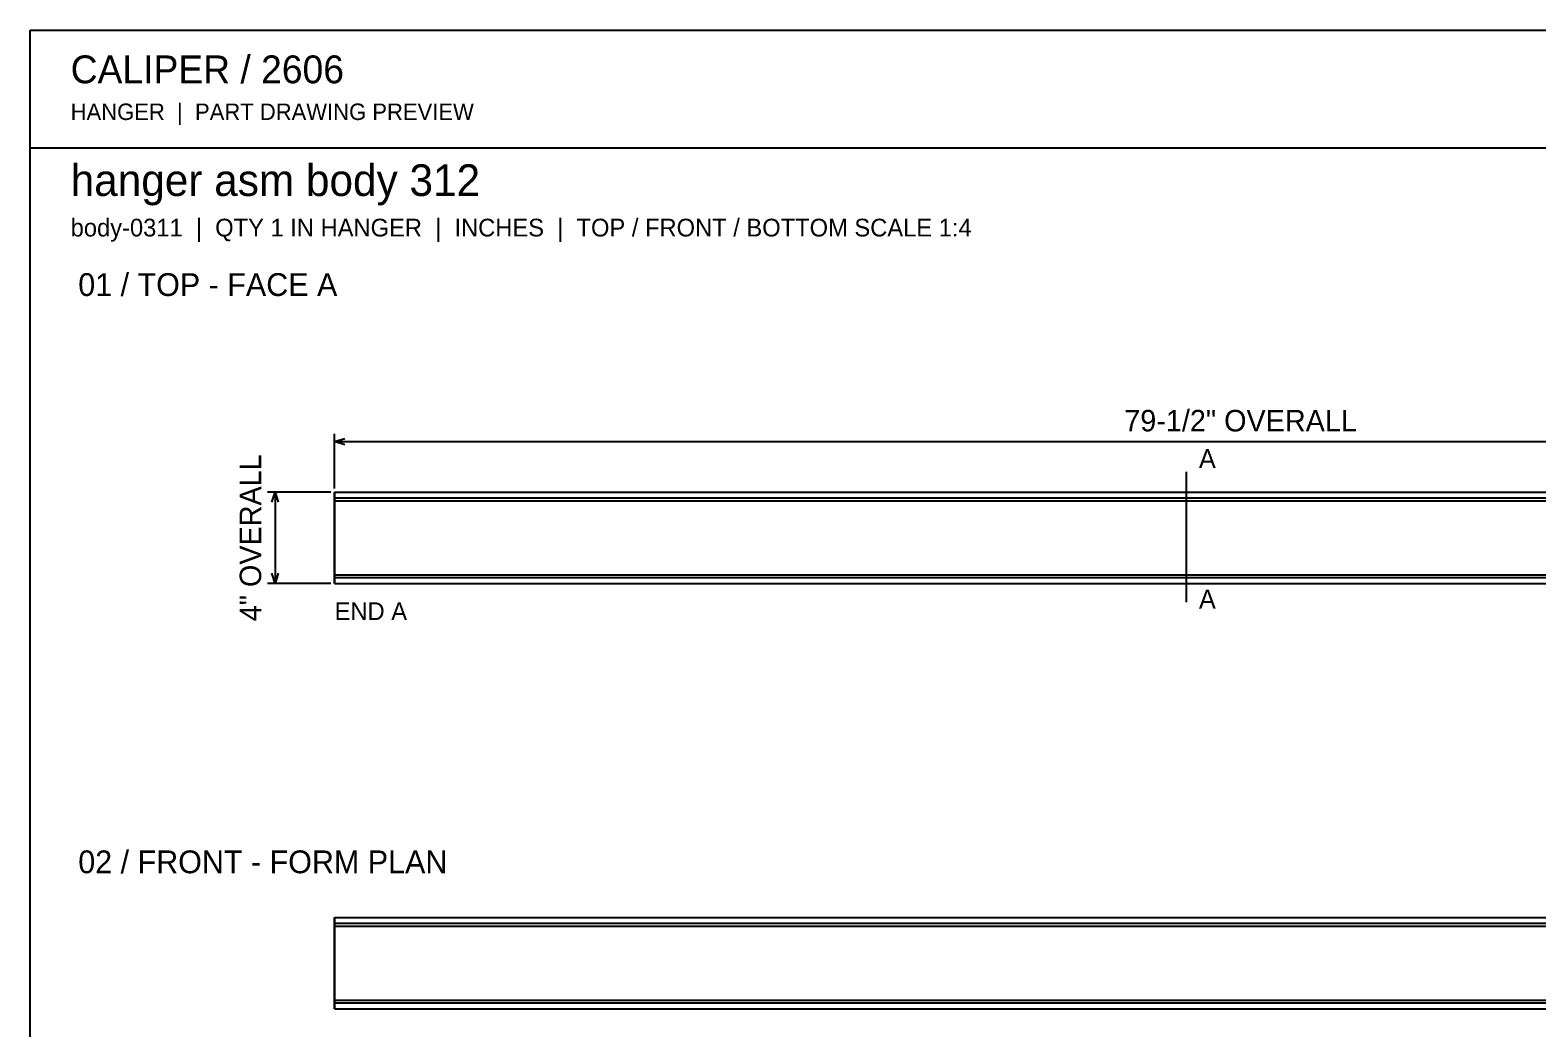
# Model space of a CAD drawing. Header units: inches. Extents: x 2 to 134, y 2 to 86.
# Drawn here: x 1.9 to 68, y 42.3 to 86.1 of the extents above; entities that cross this region are included whole.
import ezdxf
from ezdxf.enums import TextEntityAlignment as Align

# ---------------------------------------------------------------- set-up
doc = ezdxf.new("R2010")
doc.units = ezdxf.units.IN
doc.header["$MEASUREMENT"] = 0

msp = doc.modelspace()

# ---------------------------------------------------------------- linework, layer by layer
at = {"layer": 'ANNOTATION'}
for p, q in [((15.249, 66), (15.249, 68.389)), ((15.249, 68.056), (15.694, 68.194)), ((15.249, 68.056), (94.751, 68.056)), ((15.694, 67.917), (15.249, 68.056)), ((52.615, 66.722), (52.615, 61)), ((15.083, 65.833), (12.305, 65.833)), ((12.499, 65.389), (12.638, 65.833)), ((12.638, 65.833), (12.638, 61.833)), ((12.638, 65.833), (12.777, 65.389)), ((12.638, 61.833), (12.499, 62.278)), ((12.777, 62.278), (12.638, 61.833)), ((15.083, 61.833), (12.305, 61.833))]:
    msp.add_line(p, q, dxfattribs=at)
at = {"layer": 'OUTLINE'}
for p, q in [((1.889, 86.111), (134.111, 86.111)), ((1.889, 1.889), (1.889, 86.111)), ((1.889, 80.944), (134.111, 80.944)), ((15.249, 65.833), (94.751, 65.833)), ((15.249, 65.832), (15.249, 65.833)), ((15.249, 65.833), (15.249, 65.833)), ((15.249, 65.833), (15.249, 65.833)), ((15.249, 65.833), (94.751, 65.833)), ((15.249, 65.833), (15.249, 65.833)), ((15.249, 65.833), (15.249, 65.833)), ((15.249, 65.833), (15.249, 65.832)), ((15.249, 65.831), (15.249, 65.832)), ((15.249, 65.832), (15.249, 65.832)), ((15.249, 65.832), (15.249, 65.832)), ((15.249, 65.832), (15.249, 65.831)), ((15.249, 65.829), (15.249, 65.831)), ((15.249, 65.831), (15.249, 65.829)), ((15.249, 65.828), (15.249, 65.829)), ((15.249, 65.829), (15.249, 65.828)), ((15.249, 65.826), (15.249, 65.828)), ((15.249, 65.828), (15.249, 65.826)), ((15.249, 65.824), (15.249, 65.826)), ((15.249, 65.826), (15.249, 65.824)), ((15.249, 65.822), (15.249, 65.824)), ((15.249, 65.824), (15.249, 65.822)), ((15.249, 65.82), (15.249, 65.822)), ((15.249, 65.822), (15.249, 65.82)), ((15.249, 65.817), (15.249, 65.82)), ((15.249, 65.82), (15.249, 65.817)), ((15.249, 65.814), (15.249, 65.817)), ((15.249, 65.817), (15.249, 65.814)), ((15.249, 65.811), (15.249, 65.814)), ((15.249, 65.814), (15.249, 65.811)), ((15.249, 65.808), (15.249, 65.811)), ((15.249, 65.811), (15.249, 65.808)), ((15.249, 65.805), (15.249, 65.808)), ((15.249, 65.808), (15.249, 65.805)), ((15.249, 65.801), (15.249, 65.805)), ((15.249, 65.805), (15.249, 65.801)), ((15.249, 65.797), (15.249, 65.801)), ((15.249, 65.801), (15.249, 65.797)), ((15.249, 65.793), (15.249, 65.797)), ((15.249, 65.797), (15.249, 65.793)), ((15.249, 65.789), (15.249, 65.793)), ((15.249, 65.793), (15.249, 65.789)), ((15.249, 65.785), (15.249, 65.789)), ((15.249, 65.789), (15.249, 65.785)), ((15.249, 65.78), (15.249, 65.785)), ((15.249, 65.785), (15.249, 65.78)), ((15.249, 65.775), (15.249, 65.78)), ((15.249, 65.78), (15.249, 65.775)), ((15.249, 65.77), (15.249, 65.775)), ((15.249, 65.775), (15.249, 65.77)), ((15.249, 65.765), (15.249, 65.77)), ((15.249, 65.77), (15.249, 65.765)), ((15.249, 65.76), (15.249, 65.765)), ((15.249, 65.765), (15.249, 65.76)), ((15.249, 65.754), (15.249, 65.76)), ((15.249, 65.76), (15.249, 65.754)), ((15.249, 65.748), (15.249, 65.754)), ((15.249, 65.754), (15.249, 65.748)), ((15.249, 65.742), (15.249, 65.748)), ((15.249, 65.748), (15.249, 65.742)), ((15.249, 65.736), (15.249, 65.742)), ((15.249, 65.742), (15.249, 65.736)), ((15.249, 65.73), (15.249, 65.736)), ((15.249, 65.736), (15.249, 65.73)), ((15.249, 65.723), (15.249, 65.73)), ((15.249, 65.73), (15.249, 65.723)), ((15.249, 65.717), (15.249, 65.723)), ((15.249, 65.723), (15.249, 65.717)), ((15.249, 65.71), (15.249, 65.717)), ((15.249, 65.717), (15.249, 65.71)), ((15.249, 65.703), (15.249, 65.71)), ((15.249, 65.71), (15.249, 65.703)), ((15.249, 65.696), (15.249, 65.703)), ((15.249, 65.703), (15.249, 65.696)), ((15.249, 65.689), (15.249, 65.696)), ((15.249, 65.696), (15.249, 65.689)), ((15.249, 65.682), (15.249, 65.689)), ((15.249, 65.689), (15.249, 65.682)), ((15.249, 65.674), (15.249, 65.682)), ((15.249, 65.682), (15.249, 65.674)), ((15.249, 65.667), (15.249, 65.674)), ((15.249, 65.674), (15.249, 65.667)), ((15.249, 65.659), (15.249, 65.667)), ((15.249, 65.667), (15.249, 65.659)), ((15.249, 65.651), (15.249, 65.659)), ((15.249, 65.659), (15.249, 65.651)), ((15.249, 65.643), (15.249, 65.651)), ((15.249, 65.651), (15.249, 65.643)), ((15.249, 65.635), (15.249, 65.643)), ((15.249, 65.643), (15.249, 65.635)), ((15.249, 65.627), (15.249, 65.635)), ((15.249, 65.635), (15.249, 65.627)), ((15.249, 65.619), (15.249, 65.627)), ((15.249, 65.627), (15.249, 65.619)), ((15.249, 65.61), (15.249, 65.619)), ((15.249, 65.619), (15.249, 65.61)), ((15.249, 65.602), (15.249, 65.61)), ((15.249, 65.61), (15.249, 65.602)), ((15.249, 65.593), (15.249, 65.602)), ((15.249, 65.602), (15.249, 65.593)), ((15.249, 65.585), (15.249, 65.593)), ((15.249, 65.593), (15.249, 65.585)), ((15.249, 65.576), (15.249, 65.585)), ((15.249, 65.585), (15.249, 65.576)), ((15.249, 65.583), (94.751, 65.583)), ((15.249, 65.583), (15.249, 65.583)), ((15.249, 65.583), (15.249, 65.583)), ((15.249, 65.583), (15.249, 65.583)), ((15.249, 65.583), (15.249, 65.583)), ((15.249, 65.583), (15.249, 65.582)), ((15.249, 65.582), (15.249, 65.583)), ((15.249, 65.583), (15.249, 65.583)), ((15.249, 65.583), (15.249, 65.583)), ((15.249, 65.583), (15.249, 65.583)), ((15.249, 65.583), (15.249, 65.583)), ((15.249, 65.583), (94.751, 65.583)), ((15.249, 65.582), (15.249, 65.582)), ((15.249, 65.582), (15.249, 65.581)), ((15.249, 65.581), (15.249, 65.582)), ((15.249, 65.582), (15.249, 65.582)), ((15.249, 65.581), (15.249, 65.581)), ((15.249, 65.581), (15.249, 65.58)), ((15.249, 65.58), (15.249, 65.581)), ((15.249, 65.581), (15.249, 65.581)), ((15.249, 65.58), (15.249, 65.58)), ((15.249, 65.58), (15.249, 65.579)), ((15.249, 65.579), (15.249, 65.58)), ((15.249, 65.58), (15.249, 65.58)), ((15.249, 65.579), (15.249, 65.578)), ((15.249, 65.578), (15.249, 65.579)), ((15.249, 65.578), (15.249, 65.577)), ((15.249, 65.577), (15.249, 65.578)), ((15.249, 65.577), (15.249, 65.576)), ((15.249, 65.576), (15.249, 65.577)), ((15.249, 65.576), (15.249, 65.575)), ((15.249, 65.575), (15.249, 65.576)), ((15.249, 65.567), (15.249, 65.576)), ((15.249, 65.576), (15.249, 65.567)), ((15.249, 65.575), (15.249, 65.574)), ((15.249, 65.574), (15.249, 65.575)), ((15.249, 65.574), (15.249, 65.573)), ((15.249, 65.573), (15.249, 65.574)), ((15.249, 65.573), (15.249, 65.571)), ((15.249, 65.571), (15.249, 65.573)), ((15.249, 65.571), (15.249, 65.57)), ((15.249, 65.57), (15.249, 65.571)), ((15.249, 65.57), (15.249, 65.569)), ((15.249, 65.569), (15.249, 65.57)), ((15.249, 65.569), (15.249, 65.567)), ((15.249, 65.567), (15.249, 65.569)), ((15.249, 65.567), (15.249, 65.566)), ((15.249, 65.566), (15.249, 65.567)), ((15.249, 65.558), (15.249, 65.567)), ((15.249, 65.567), (15.249, 65.558)), ((15.249, 65.566), (15.249, 65.564)), ((15.249, 65.564), (15.249, 65.566)), ((15.249, 65.564), (15.249, 65.562)), ((15.249, 65.562), (15.249, 65.564)), ((15.249, 65.562), (15.249, 65.561)), ((15.249, 65.561), (15.249, 65.562)), ((15.249, 65.561), (15.249, 65.559)), ((15.249, 65.559), (15.249, 65.561)), ((15.249, 65.559), (15.249, 65.557)), ((15.249, 65.557), (15.249, 65.559)), ((15.249, 65.549), (15.249, 65.558)), ((15.249, 65.558), (15.249, 65.549)), ((15.249, 65.557), (15.249, 65.555)), ((15.249, 65.555), (15.249, 65.557)), ((15.249, 65.555), (15.249, 65.553)), ((15.249, 65.553), (15.249, 65.555)), ((15.249, 65.553), (15.249, 65.551)), ((15.249, 65.551), (15.249, 65.553)), ((15.249, 65.551), (15.249, 65.549)), ((15.249, 65.549), (15.249, 65.551)), ((15.249, 65.549), (15.249, 65.547)), ((15.249, 65.547), (15.249, 65.549)), ((15.249, 65.54), (15.249, 65.549)), ((15.249, 65.549), (15.249, 65.54)), ((15.249, 65.547), (15.249, 65.545)), ((15.249, 65.545), (15.249, 65.547)), ((15.249, 65.545), (15.249, 65.542)), ((15.249, 65.542), (15.249, 65.545)), ((15.249, 65.542), (15.249, 65.54)), ((15.249, 65.54), (15.249, 65.542)), ((15.249, 65.54), (15.249, 65.538)), ((15.249, 65.538), (15.249, 65.54)), ((15.249, 65.531), (15.249, 65.54)), ((15.249, 65.54), (15.249, 65.531)), ((15.249, 65.538), (15.249, 65.535)), ((15.249, 65.535), (15.249, 65.538)), ((15.249, 65.535), (15.249, 65.533)), ((15.249, 65.533), (15.249, 65.535)), ((15.249, 65.533), (15.249, 65.53)), ((15.249, 65.53), (15.249, 65.533)), ((15.249, 65.522), (15.249, 65.531)), ((15.249, 65.531), (15.249, 65.522)), ((15.249, 65.53), (15.249, 65.528)), ((15.249, 65.528), (15.249, 65.53)), ((15.249, 65.528), (15.249, 65.525)), ((15.249, 65.525), (15.249, 65.528)), ((15.249, 65.525), (15.249, 65.523)), ((15.249, 65.523), (15.249, 65.525)), ((15.249, 65.523), (15.249, 65.52)), ((15.249, 65.52), (15.249, 65.523)), ((15.249, 65.513), (15.249, 65.522)), ((15.249, 65.522), (15.249, 65.513)), ((15.249, 65.52), (15.249, 65.517)), ((15.249, 65.517), (15.249, 65.52)), ((15.249, 65.517), (15.249, 65.515)), ((15.249, 65.515), (15.249, 65.517)), ((15.249, 65.515), (15.249, 65.512)), ((15.249, 65.512), (15.249, 65.515)), ((15.249, 65.504), (15.249, 65.513)), ((15.249, 65.513), (15.249, 65.504)), ((15.249, 65.512), (15.249, 65.509)), ((15.249, 65.509), (15.249, 65.512)), ((15.249, 65.509), (15.249, 65.506)), ((15.249, 65.506), (15.249, 65.509)), ((15.249, 65.506), (15.249, 65.503)), ((15.249, 65.503), (15.249, 65.506)), ((15.249, 65.495), (15.249, 65.504)), ((15.249, 65.504), (15.249, 65.495)), ((15.249, 65.503), (15.249, 65.5)), ((15.249, 65.5), (15.249, 65.503)), ((15.249, 65.5), (15.249, 65.498)), ((15.249, 65.498), (15.249, 65.5)), ((15.249, 65.498), (15.249, 65.495)), ((15.249, 65.495), (15.249, 65.498)), ((15.249, 65.495), (15.249, 65.492)), ((15.249, 65.492), (15.249, 65.495)), ((15.249, 65.486), (15.249, 65.495)), ((15.249, 65.495), (15.249, 65.486)), ((15.249, 65.492), (15.249, 65.489)), ((15.249, 65.489), (15.249, 65.492)), ((15.249, 65.489), (15.249, 65.486)), ((15.249, 65.486), (15.249, 65.489)), ((15.249, 65.486), (15.249, 65.483)), ((15.249, 65.483), (15.249, 65.486)), ((15.249, 65.477), (15.249, 65.486)), ((15.249, 65.486), (15.249, 65.477)), ((15.249, 65.483), (15.249, 65.48)), ((15.249, 65.48), (15.249, 65.483)), ((15.249, 65.48), (15.249, 65.477)), ((15.249, 65.477), (15.249, 65.48)), ((15.249, 65.477), (15.249, 65.474)), ((15.249, 65.474), (15.249, 65.477)), ((15.249, 65.468), (15.249, 65.477)), ((15.249, 65.477), (15.249, 65.468)), ((15.249, 65.474), (15.249, 65.471)), ((15.249, 65.471), (15.249, 65.474)), ((15.249, 65.471), (15.249, 65.468)), ((15.249, 65.468), (15.249, 65.471)), ((15.249, 65.468), (15.249, 65.464)), ((15.249, 65.464), (15.249, 65.468)), ((15.249, 65.458), (15.249, 65.468)), ((15.249, 65.468), (15.249, 65.458)), ((15.249, 65.464), (15.249, 65.461)), ((15.249, 65.461), (15.249, 65.464)), ((15.249, 65.461), (15.249, 65.458)), ((15.249, 65.458), (15.249, 65.461)), ((15.249, 62.208), (15.249, 65.458)), ((15.249, 62.208), (15.249, 65.458)), ((15.249, 65.458), (15.249, 62.208)), ((15.249, 65.458), (15.249, 62.208)), ((15.249, 65.458), (94.751, 65.458)), ((15.249, 65.458), (94.751, 65.458)), ((15.249, 65.458), (94.751, 65.458)), ((15.249, 65.458), (94.751, 65.458)), ((15.249, 62.208), (94.751, 62.208)), ((15.249, 62.199), (15.249, 62.208)), ((15.249, 62.208), (15.249, 62.199)), ((15.249, 62.208), (94.751, 62.208)), ((15.249, 62.208), (94.751, 62.208)), ((15.249, 62.208), (15.249, 62.205)), ((15.249, 62.208), (94.751, 62.208)), ((15.249, 62.205), (15.249, 62.208)), ((15.249, 62.205), (15.249, 62.202)), ((15.249, 62.202), (15.249, 62.205)), ((15.249, 62.202), (15.249, 62.199)), ((15.249, 62.199), (15.249, 62.202)), ((15.249, 62.19), (15.249, 62.199)), ((15.249, 62.199), (15.249, 62.19)), ((15.249, 62.199), (15.249, 62.196)), ((15.249, 62.196), (15.249, 62.199)), ((15.249, 62.196), (15.249, 62.193)), ((15.249, 62.193), (15.249, 62.196)), ((15.249, 62.193), (15.249, 62.19)), ((15.249, 62.19), (15.249, 62.193)), ((15.249, 62.181), (15.249, 62.19)), ((15.249, 62.19), (15.249, 62.181)), ((15.249, 62.19), (15.249, 62.187)), ((15.249, 62.187), (15.249, 62.19)), ((15.249, 62.187), (15.249, 62.184)), ((15.249, 62.184), (15.249, 62.187)), ((15.249, 62.184), (15.249, 62.181)), ((15.249, 62.181), (15.249, 62.184)), ((15.249, 62.172), (15.249, 62.181)), ((15.249, 62.181), (15.249, 62.172)), ((15.249, 62.181), (15.249, 62.178)), ((15.249, 62.178), (15.249, 62.181)), ((15.249, 62.178), (15.249, 62.175)), ((15.249, 62.175), (15.249, 62.178)), ((15.249, 62.175), (15.249, 62.172)), ((15.249, 62.172), (15.249, 62.175)), ((15.249, 62.162), (15.249, 62.172)), ((15.249, 62.172), (15.249, 62.162)), ((15.249, 62.172), (15.249, 62.169)), ((15.249, 62.169), (15.249, 62.172)), ((15.249, 62.169), (15.249, 62.166)), ((15.249, 62.166), (15.249, 62.169)), ((15.249, 62.166), (15.249, 62.163)), ((15.249, 62.163), (15.249, 62.166)), ((15.249, 62.163), (15.249, 62.16)), ((15.249, 62.16), (15.249, 62.163)), ((15.249, 62.153), (15.249, 62.162)), ((15.249, 62.162), (15.249, 62.153)), ((15.249, 62.16), (15.249, 62.158)), ((15.249, 62.158), (15.249, 62.16)), ((15.249, 62.158), (15.249, 62.155)), ((15.249, 62.155), (15.249, 62.158)), ((15.249, 62.155), (15.249, 62.152)), ((15.249, 62.152), (15.249, 62.155)), ((15.249, 62.144), (15.249, 62.153)), ((15.249, 62.153), (15.249, 62.144)), ((15.249, 62.152), (15.249, 62.149)), ((15.249, 62.149), (15.249, 62.152)), ((15.249, 62.149), (15.249, 62.147)), ((15.249, 62.147), (15.249, 62.149)), ((15.249, 62.147), (15.249, 62.144)), ((15.249, 62.144), (15.249, 62.147)), ((15.249, 62.135), (15.249, 62.144)), ((15.249, 62.144), (15.249, 62.135)), ((15.249, 62.144), (15.249, 62.141)), ((15.249, 62.141), (15.249, 62.144)), ((15.249, 62.141), (15.249, 62.139)), ((15.249, 62.139), (15.249, 62.141)), ((15.249, 62.139), (15.249, 62.136)), ((15.249, 62.136), (15.249, 62.139)), ((15.249, 62.136), (15.249, 62.134)), ((15.249, 62.134), (15.249, 62.136)), ((15.249, 62.126), (15.249, 62.135)), ((15.249, 62.135), (15.249, 62.126)), ((15.249, 62.134), (15.249, 62.131)), ((15.249, 62.131), (15.249, 62.134)), ((15.249, 62.131), (15.249, 62.129)), ((15.249, 62.129), (15.249, 62.131)), ((15.249, 62.129), (15.249, 62.127)), ((15.249, 62.127), (15.249, 62.129)), ((15.249, 62.127), (15.249, 62.124)), ((15.249, 62.124), (15.249, 62.127)), ((15.249, 62.117), (15.249, 62.126)), ((15.249, 62.126), (15.249, 62.117)), ((15.249, 62.124), (15.249, 62.122)), ((15.249, 62.122), (15.249, 62.124)), ((15.249, 62.122), (15.249, 62.12)), ((15.249, 62.12), (15.249, 62.122)), ((15.249, 62.12), (15.249, 62.118)), ((15.249, 62.118), (15.249, 62.12)), ((15.249, 62.118), (15.249, 62.116)), ((15.249, 62.116), (15.249, 62.118)), ((15.249, 62.108), (15.249, 62.117)), ((15.249, 62.117), (15.249, 62.108)), ((15.249, 62.116), (15.249, 62.114)), ((15.249, 62.114), (15.249, 62.116)), ((15.249, 62.114), (15.249, 62.112)), ((15.249, 62.112), (15.249, 62.114)), ((15.249, 62.112), (15.249, 62.11)), ((15.249, 62.11), (15.249, 62.112)), ((15.249, 62.11), (15.249, 62.108)), ((15.249, 62.108), (15.249, 62.11)), ((15.249, 62.099), (15.249, 62.108)), ((15.249, 62.108), (15.249, 62.099)), ((15.249, 62.108), (15.249, 62.106)), ((15.249, 62.106), (15.249, 62.108)), ((15.249, 62.106), (15.249, 62.104)), ((15.249, 62.104), (15.249, 62.106)), ((15.249, 62.104), (15.249, 62.103)), ((15.249, 62.103), (15.249, 62.104)), ((15.249, 62.103), (15.249, 62.101)), ((15.249, 62.101), (15.249, 62.103)), ((15.249, 62.101), (15.249, 62.1)), ((15.249, 62.1), (15.249, 62.101)), ((15.249, 62.1), (15.249, 62.098)), ((15.249, 62.098), (15.249, 62.1)), ((15.249, 62.091), (15.249, 62.099)), ((15.249, 62.099), (15.249, 62.091)), ((15.249, 62.098), (15.249, 62.097)), ((15.249, 62.097), (15.249, 62.098)), ((15.249, 62.097), (15.249, 62.095)), ((15.249, 62.095), (15.249, 62.097)), ((15.249, 62.095), (15.249, 62.094)), ((15.249, 62.094), (15.249, 62.095)), ((15.249, 62.094), (15.249, 62.093)), ((15.249, 62.093), (15.249, 62.094)), ((15.249, 62.093), (15.249, 62.092)), ((15.249, 62.092), (15.249, 62.093)), ((15.249, 62.092), (15.249, 62.091)), ((15.249, 62.091), (15.249, 62.092)), ((15.249, 62.082), (15.249, 62.091)), ((15.249, 62.091), (15.249, 62.082)), ((15.249, 62.091), (15.249, 62.09)), ((15.249, 62.09), (15.249, 62.091)), ((15.249, 62.09), (15.249, 62.089)), ((15.249, 62.089), (15.249, 62.09)), ((15.249, 62.089), (15.249, 62.088)), ((15.249, 62.088), (15.249, 62.089)), ((15.249, 62.088), (15.249, 62.087)), ((15.249, 62.087), (15.249, 62.088)), ((15.249, 62.087), (15.249, 62.086)), ((15.249, 62.086), (15.249, 62.087)), ((15.249, 62.086), (15.249, 62.086)), ((15.249, 62.086), (15.249, 62.085)), ((15.249, 62.085), (15.249, 62.086)), ((15.249, 62.086), (15.249, 62.086)), ((15.249, 62.085), (15.249, 62.085)), ((15.249, 62.085), (15.249, 62.084)), ((15.249, 62.084), (15.249, 62.085)), ((15.249, 62.085), (15.249, 62.085)), ((15.249, 62.084), (15.249, 62.084)), ((15.249, 62.084), (15.249, 62.084)), ((15.249, 62.084), (15.249, 62.083)), ((15.249, 62.083), (15.249, 62.084)), ((15.249, 62.084), (15.249, 62.084)), ((15.249, 62.084), (15.249, 62.084)), ((15.249, 62.083), (94.751, 62.083)), ((15.249, 62.083), (15.249, 62.083)), ((15.249, 62.083), (15.249, 62.083)), ((15.249, 62.083), (94.751, 62.083)), ((15.249, 62.083), (15.249, 62.083)), ((15.249, 62.083), (15.249, 62.083)), ((15.249, 62.073), (15.249, 62.082)), ((15.249, 62.082), (15.249, 62.073)), ((15.249, 62.065), (15.249, 62.073)), ((15.249, 62.073), (15.249, 62.065)), ((15.249, 62.056), (15.249, 62.065)), ((15.249, 62.065), (15.249, 62.056)), ((15.249, 62.048), (15.249, 62.056)), ((15.249, 62.056), (15.249, 62.048)), ((15.249, 62.04), (15.249, 62.048)), ((15.249, 62.048), (15.249, 62.04)), ((15.249, 62.032), (15.249, 62.04)), ((15.249, 62.04), (15.249, 62.032)), ((15.249, 62.023), (15.249, 62.032)), ((15.249, 62.032), (15.249, 62.023)), ((15.249, 62.016), (15.249, 62.023)), ((15.249, 62.023), (15.249, 62.016)), ((15.249, 62.008), (15.249, 62.016)), ((15.249, 62.016), (15.249, 62.008)), ((15.249, 62), (15.249, 62.008)), ((15.249, 62.008), (15.249, 62)), ((15.249, 61.992), (15.249, 62)), ((15.249, 62), (15.249, 61.992)), ((15.249, 61.985), (15.249, 61.992)), ((15.249, 61.992), (15.249, 61.985)), ((15.249, 61.978), (15.249, 61.985)), ((15.249, 61.985), (15.249, 61.978)), ((15.249, 61.97), (15.249, 61.978)), ((15.249, 61.978), (15.249, 61.97)), ((15.249, 61.963), (15.249, 61.97)), ((15.249, 61.97), (15.249, 61.963)), ((15.249, 61.956), (15.249, 61.963)), ((15.249, 61.963), (15.249, 61.956)), ((15.249, 61.95), (15.249, 61.956)), ((15.249, 61.956), (15.249, 61.95)), ((15.249, 61.943), (15.249, 61.95)), ((15.249, 61.95), (15.249, 61.943)), ((15.249, 61.937), (15.249, 61.943)), ((15.249, 61.943), (15.249, 61.937)), ((15.249, 61.93), (15.249, 61.937)), ((15.249, 61.937), (15.249, 61.93)), ((15.249, 61.924), (15.249, 61.93)), ((15.249, 61.93), (15.249, 61.924)), ((15.249, 61.918), (15.249, 61.924)), ((15.249, 61.924), (15.249, 61.918)), ((15.249, 61.913), (15.249, 61.918)), ((15.249, 61.918), (15.249, 61.913)), ((15.249, 61.907), (15.249, 61.913)), ((15.249, 61.913), (15.249, 61.907)), ((15.249, 61.902), (15.249, 61.907)), ((15.249, 61.907), (15.249, 61.902)), ((15.249, 61.897), (15.249, 61.902)), ((15.249, 61.902), (15.249, 61.897)), ((15.249, 61.892), (15.249, 61.897)), ((15.249, 61.897), (15.249, 61.892)), ((15.249, 61.887), (15.249, 61.892)), ((15.249, 61.892), (15.249, 61.887)), ((15.249, 61.882), (15.249, 61.887)), ((15.249, 61.887), (15.249, 61.882)), ((15.249, 61.878), (15.249, 61.882)), ((15.249, 61.882), (15.249, 61.878)), ((15.249, 61.873), (15.249, 61.878)), ((15.249, 61.878), (15.249, 61.873)), ((15.249, 61.869), (15.249, 61.873)), ((15.249, 61.873), (15.249, 61.869)), ((15.249, 61.866), (15.249, 61.869)), ((15.249, 61.869), (15.249, 61.866)), ((15.249, 61.862), (15.249, 61.866)), ((15.249, 61.866), (15.249, 61.862)), ((15.249, 61.858), (15.249, 61.862)), ((15.249, 61.862), (15.249, 61.858)), ((15.249, 61.855), (15.249, 61.858)), ((15.249, 61.858), (15.249, 61.855)), ((15.249, 61.852), (15.249, 61.855)), ((15.249, 61.855), (15.249, 61.852)), ((15.249, 61.849), (15.249, 61.852)), ((15.249, 61.852), (15.249, 61.849)), ((15.249, 61.847), (15.249, 61.849)), ((15.249, 61.849), (15.249, 61.847)), ((15.249, 61.845), (15.249, 61.847)), ((15.249, 61.847), (15.249, 61.845)), ((15.249, 61.842), (15.249, 61.845)), ((15.249, 61.845), (15.249, 61.842)), ((15.249, 61.841), (15.249, 61.842)), ((15.249, 61.842), (15.249, 61.841)), ((15.249, 61.839), (15.249, 61.841)), ((15.249, 61.841), (15.249, 61.839)), ((15.249, 61.837), (15.249, 61.839)), ((15.249, 61.839), (15.249, 61.837)), ((15.249, 61.836), (15.249, 61.837)), ((15.249, 61.837), (15.249, 61.836)), ((15.249, 61.835), (15.249, 61.836)), ((15.249, 61.836), (15.249, 61.835)), ((15.249, 61.834), (15.249, 61.835)), ((15.249, 61.835), (15.249, 61.834)), ((15.249, 61.833), (15.249, 61.834)), ((15.249, 61.834), (15.249, 61.834)), ((15.249, 61.834), (15.249, 61.834)), ((15.249, 61.834), (15.249, 61.833)), ((15.249, 61.833), (94.751, 61.833)), ((15.249, 61.833), (15.249, 61.833)), ((15.249, 61.833), (15.249, 61.833)), ((15.249, 61.833), (94.751, 61.833)), ((15.249, 47.167), (15.249, 47.167)), ((15.249, 47.167), (15.249, 47.166)), ((15.249, 47.167), (94.751, 47.167)), ((15.249, 47.167), (94.751, 47.167)), ((15.249, 47.166), (15.249, 47.167)), ((15.249, 47.167), (15.249, 47.167)), ((15.249, 47.166), (15.249, 47.166)), ((15.249, 47.166), (15.249, 47.165)), ((15.249, 47.165), (15.249, 47.166)), ((15.249, 47.166), (15.249, 47.166)), ((15.249, 47.165), (15.249, 47.164)), ((15.249, 47.164), (15.249, 47.165)), ((15.249, 47.164), (15.249, 47.163)), ((15.249, 47.163), (15.249, 47.164)), ((15.249, 47.163), (15.249, 47.161)), ((15.249, 47.161), (15.249, 47.163)), ((15.249, 47.161), (15.249, 47.159)), ((15.249, 47.159), (15.249, 47.161)), ((15.249, 47.159), (15.249, 47.158)), ((15.249, 47.158), (15.249, 47.159)), ((15.249, 47.158), (15.249, 47.155)), ((15.249, 47.155), (15.249, 47.158)), ((15.249, 47.155), (15.249, 47.153)), ((15.249, 47.153), (15.249, 47.155)), ((15.249, 47.153), (15.249, 47.151)), ((15.249, 47.151), (15.249, 47.153)), ((15.249, 47.151), (15.249, 47.148)), ((15.249, 47.148), (15.249, 47.151)), ((15.249, 47.148), (15.249, 47.145)), ((15.249, 47.145), (15.249, 47.148)), ((15.249, 47.145), (15.249, 47.142)), ((15.249, 47.142), (15.249, 47.145)), ((15.249, 47.142), (15.249, 47.138)), ((15.249, 47.138), (15.249, 47.142)), ((15.249, 47.138), (15.249, 47.134)), ((15.249, 47.134), (15.249, 47.138)), ((15.249, 47.134), (15.249, 47.131)), ((15.249, 47.131), (15.249, 47.134)), ((15.249, 47.131), (15.249, 47.127)), ((15.249, 47.127), (15.249, 47.131)), ((15.249, 47.127), (15.249, 47.122)), ((15.249, 47.122), (15.249, 47.127)), ((15.249, 47.122), (15.249, 47.118)), ((15.249, 47.118), (15.249, 47.122)), ((15.249, 47.118), (15.249, 47.113)), ((15.249, 47.113), (15.249, 47.118)), ((15.249, 47.113), (15.249, 47.108)), ((15.249, 47.108), (15.249, 47.113)), ((15.249, 47.108), (15.249, 47.103)), ((15.249, 47.103), (15.249, 47.108)), ((15.249, 47.103), (15.249, 47.098)), ((15.249, 47.098), (15.249, 47.103)), ((15.249, 47.098), (15.249, 47.093)), ((15.249, 47.093), (15.249, 47.098)), ((15.249, 47.093), (15.249, 47.087)), ((15.249, 47.087), (15.249, 47.093)), ((15.249, 47.087), (15.249, 47.082)), ((15.249, 47.082), (15.249, 47.087)), ((15.249, 47.082), (15.249, 47.076)), ((15.249, 47.076), (15.249, 47.082)), ((15.249, 47.076), (15.249, 47.07)), ((15.249, 47.07), (15.249, 47.076)), ((15.249, 47.07), (15.249, 47.063)), ((15.249, 47.063), (15.249, 47.07)), ((15.249, 47.063), (15.249, 47.057)), ((15.249, 47.057), (15.249, 47.063)), ((15.249, 47.057), (15.249, 47.05)), ((15.249, 47.05), (15.249, 47.057)), ((15.249, 47.05), (15.249, 47.044)), ((15.249, 47.044), (15.249, 47.05)), ((15.249, 47.044), (15.249, 47.037)), ((15.249, 47.037), (15.249, 47.044)), ((15.249, 47.037), (15.249, 47.03)), ((15.249, 47.03), (15.249, 47.037)), ((15.249, 47.03), (15.249, 47.022)), ((15.249, 47.022), (15.249, 47.03)), ((15.249, 47.022), (15.249, 47.015)), ((15.249, 47.015), (15.249, 47.022)), ((15.249, 47.015), (15.249, 47.008)), ((15.249, 47.008), (15.249, 47.015)), ((15.249, 47.008), (15.249, 47)), ((15.249, 47), (15.249, 47.008)), ((15.249, 47), (15.249, 46.992)), ((15.249, 46.992), (15.249, 47)), ((15.249, 46.992), (15.249, 46.984)), ((15.249, 46.984), (15.249, 46.992)), ((15.249, 46.984), (15.249, 46.977)), ((15.249, 46.977), (15.249, 46.984)), ((15.249, 46.977), (15.249, 46.968)), ((15.249, 46.968), (15.249, 46.977)), ((15.249, 46.968), (15.249, 46.96)), ((15.249, 46.96), (15.249, 46.968)), ((15.249, 46.96), (15.249, 46.952)), ((15.249, 46.952), (15.249, 46.96)), ((15.249, 46.952), (15.249, 46.944)), ((15.249, 46.944), (15.249, 46.952)), ((15.249, 46.944), (15.249, 46.935)), ((15.249, 46.935), (15.249, 46.944)), ((15.249, 46.935), (15.249, 46.927)), ((15.249, 46.927), (15.249, 46.935)), ((15.249, 46.927), (15.249, 46.918)), ((15.249, 46.918), (15.249, 46.927)), ((15.249, 46.918), (15.249, 46.909)), ((15.249, 46.909), (15.249, 46.918)), ((15.249, 46.916), (15.249, 46.917)), ((15.249, 46.917), (15.249, 46.917)), ((15.249, 46.917), (15.249, 46.917)), ((15.249, 46.917), (15.249, 46.917)), ((15.249, 46.917), (15.249, 46.917)), ((15.249, 46.917), (15.249, 46.916)), ((15.249, 46.917), (94.751, 46.917)), ((15.249, 46.917), (94.751, 46.917)), ((15.249, 46.915), (15.249, 46.916)), ((15.249, 46.916), (15.249, 46.916)), ((15.249, 46.916), (15.249, 46.916)), ((15.249, 46.916), (15.249, 46.916)), ((15.249, 46.916), (15.249, 46.916)), ((15.249, 46.916), (15.249, 46.915)), ((15.249, 46.914), (15.249, 46.915)), ((15.249, 46.915), (15.249, 46.915)), ((15.249, 46.915), (15.249, 46.915)), ((15.249, 46.915), (15.249, 46.914)), ((15.249, 46.913), (15.249, 46.914)), ((15.249, 46.914), (15.249, 46.914)), ((15.249, 46.914), (15.249, 46.914)), ((15.249, 46.914), (15.249, 46.913)), ((15.249, 46.912), (15.249, 46.913)), ((15.249, 46.913), (15.249, 46.912)), ((15.249, 46.911), (15.249, 46.912)), ((15.249, 46.912), (15.249, 46.911)), ((15.249, 46.91), (15.249, 46.911)), ((15.249, 46.911), (15.249, 46.91)), ((15.249, 46.909), (15.249, 46.91)), ((15.249, 46.91), (15.249, 46.909)), ((15.249, 46.909), (15.249, 46.901)), ((15.249, 46.908), (15.249, 46.909)), ((15.249, 46.909), (15.249, 46.908)), ((15.249, 46.901), (15.249, 46.909)), ((15.249, 46.907), (15.249, 46.908)), ((15.249, 46.908), (15.249, 46.907)), ((15.249, 46.906), (15.249, 46.907)), ((15.249, 46.907), (15.249, 46.906)), ((15.249, 46.905), (15.249, 46.906)), ((15.249, 46.906), (15.249, 46.905)), ((15.249, 46.903), (15.249, 46.905)), ((15.249, 46.905), (15.249, 46.903)), ((15.249, 46.902), (15.249, 46.903)), ((15.249, 46.903), (15.249, 46.902)), ((15.249, 46.9), (15.249, 46.902)), ((15.249, 46.902), (15.249, 46.9)), ((15.249, 46.901), (15.249, 46.892)), ((15.249, 46.892), (15.249, 46.901)), ((15.249, 46.899), (15.249, 46.9)), ((15.249, 46.9), (15.249, 46.899)), ((15.249, 46.897), (15.249, 46.899)), ((15.249, 46.899), (15.249, 46.897)), ((15.249, 46.896), (15.249, 46.897)), ((15.249, 46.897), (15.249, 46.896)), ((15.249, 46.894), (15.249, 46.896)), ((15.249, 46.896), (15.249, 46.894)), ((15.249, 46.892), (15.249, 46.894)), ((15.249, 46.894), (15.249, 46.892)), ((15.249, 46.892), (15.249, 46.883)), ((15.249, 46.89), (15.249, 46.892)), ((15.249, 46.892), (15.249, 46.89)), ((15.249, 46.883), (15.249, 46.892)), ((15.249, 46.888), (15.249, 46.89)), ((15.249, 46.89), (15.249, 46.888)), ((15.249, 46.886), (15.249, 46.888)), ((15.249, 46.888), (15.249, 46.886)), ((15.249, 46.884), (15.249, 46.886)), ((15.249, 46.886), (15.249, 46.884)), ((15.249, 46.882), (15.249, 46.884)), ((15.249, 46.884), (15.249, 46.882)), ((15.249, 46.883), (15.249, 46.874)), ((15.249, 46.874), (15.249, 46.883)), ((15.249, 46.88), (15.249, 46.882)), ((15.249, 46.882), (15.249, 46.88)), ((15.249, 46.878), (15.249, 46.88)), ((15.249, 46.88), (15.249, 46.878)), ((15.249, 46.876), (15.249, 46.878)), ((15.249, 46.878), (15.249, 46.876)), ((15.249, 46.873), (15.249, 46.876)), ((15.249, 46.876), (15.249, 46.873)), ((15.249, 46.874), (15.249, 46.865)), ((15.249, 46.865), (15.249, 46.874)), ((15.249, 46.871), (15.249, 46.873)), ((15.249, 46.873), (15.249, 46.871)), ((15.249, 46.869), (15.249, 46.871)), ((15.249, 46.871), (15.249, 46.869)), ((15.249, 46.866), (15.249, 46.869)), ((15.249, 46.869), (15.249, 46.866)), ((15.249, 46.864), (15.249, 46.866)), ((15.249, 46.866), (15.249, 46.864)), ((15.249, 46.865), (15.249, 46.856)), ((15.249, 46.856), (15.249, 46.865)), ((15.249, 46.861), (15.249, 46.864)), ((15.249, 46.864), (15.249, 46.861)), ((15.249, 46.859), (15.249, 46.861)), ((15.249, 46.861), (15.249, 46.859)), ((15.249, 46.856), (15.249, 46.859)), ((15.249, 46.859), (15.249, 46.856)), ((15.249, 46.856), (15.249, 46.847)), ((15.249, 46.853), (15.249, 46.856)), ((15.249, 46.856), (15.249, 46.853)), ((15.249, 46.847), (15.249, 46.856)), ((15.249, 46.851), (15.249, 46.853)), ((15.249, 46.853), (15.249, 46.851)), ((15.249, 46.848), (15.249, 46.851)), ((15.249, 46.851), (15.249, 46.848)), ((15.249, 46.845), (15.249, 46.848)), ((15.249, 46.848), (15.249, 46.845)), ((15.249, 46.847), (15.249, 46.838)), ((15.249, 46.838), (15.249, 46.847)), ((15.249, 46.842), (15.249, 46.845)), ((15.249, 46.845), (15.249, 46.842)), ((15.249, 46.84), (15.249, 46.842)), ((15.249, 46.842), (15.249, 46.84)), ((15.249, 46.837), (15.249, 46.84)), ((15.249, 46.84), (15.249, 46.837)), ((15.249, 46.838), (15.249, 46.828)), ((15.249, 46.828), (15.249, 46.838)), ((15.249, 46.834), (15.249, 46.837)), ((15.249, 46.837), (15.249, 46.834)), ((15.249, 46.831), (15.249, 46.834)), ((15.249, 46.834), (15.249, 46.831)), ((15.249, 46.828), (15.249, 46.831)), ((15.249, 46.831), (15.249, 46.828)), ((15.249, 46.828), (15.249, 46.819)), ((15.249, 46.825), (15.249, 46.828)), ((15.249, 46.828), (15.249, 46.825)), ((15.249, 46.819), (15.249, 46.828)), ((15.249, 46.822), (15.249, 46.825)), ((15.249, 46.825), (15.249, 46.822)), ((15.249, 46.819), (15.249, 46.822)), ((15.249, 46.822), (15.249, 46.819)), ((15.249, 46.819), (15.249, 46.81)), ((15.249, 46.816), (15.249, 46.819)), ((15.249, 46.819), (15.249, 46.816)), ((15.249, 46.81), (15.249, 46.819)), ((15.249, 46.813), (15.249, 46.816)), ((15.249, 46.816), (15.249, 46.813)), ((15.249, 46.81), (15.249, 46.813)), ((15.249, 46.813), (15.249, 46.81)), ((15.249, 46.81), (15.249, 46.801)), ((15.249, 46.807), (15.249, 46.81)), ((15.249, 46.81), (15.249, 46.807)), ((15.249, 46.801), (15.249, 46.81)), ((15.249, 46.804), (15.249, 46.807)), ((15.249, 46.807), (15.249, 46.804)), ((15.249, 46.801), (15.249, 46.804)), ((15.249, 46.804), (15.249, 46.801)), ((15.249, 46.801), (15.249, 46.792)), ((15.249, 46.798), (15.249, 46.801)), ((15.249, 46.801), (15.249, 46.798)), ((15.249, 46.792), (15.249, 46.801)), ((15.249, 46.795), (15.249, 46.798)), ((15.249, 46.798), (15.249, 46.795)), ((15.249, 46.792), (15.249, 46.795)), ((15.249, 46.795), (15.249, 46.792)), ((15.249, 46.792), (94.751, 46.792)), ((15.249, 46.792), (94.751, 46.792)), ((15.249, 46.792), (15.249, 43.542)), ((15.249, 46.792), (94.751, 46.792)), ((15.249, 46.792), (15.249, 43.542)), ((15.249, 43.542), (15.249, 46.792)), ((15.249, 43.542), (15.249, 46.792)), ((15.249, 46.792), (94.751, 46.792)), ((15.249, 43.542), (94.751, 43.542)), ((15.249, 43.542), (15.249, 43.532)), ((15.249, 43.539), (15.249, 43.542)), ((15.249, 43.532), (15.249, 43.542)), ((15.249, 43.542), (94.751, 43.542)), ((15.249, 43.542), (94.751, 43.542)), ((15.249, 43.542), (94.751, 43.542)), ((15.249, 43.542), (15.249, 43.539)), ((15.249, 43.536), (15.249, 43.539)), ((15.249, 43.539), (15.249, 43.536)), ((15.249, 43.532), (15.249, 43.536)), ((15.249, 43.536), (15.249, 43.532)), ((15.249, 43.532), (15.249, 43.523)), ((15.249, 43.529), (15.249, 43.532)), ((15.249, 43.523), (15.249, 43.532)), ((15.249, 43.532), (15.249, 43.529)), ((15.249, 43.526), (15.249, 43.529)), ((15.249, 43.529), (15.249, 43.526)), ((15.249, 43.523), (15.249, 43.526)), ((15.249, 43.526), (15.249, 43.523)), ((15.249, 43.523), (15.249, 43.514)), ((15.249, 43.52), (15.249, 43.523)), ((15.249, 43.514), (15.249, 43.523)), ((15.249, 43.523), (15.249, 43.52)), ((15.249, 43.517), (15.249, 43.52)), ((15.249, 43.52), (15.249, 43.517)), ((15.249, 43.514), (15.249, 43.517)), ((15.249, 43.517), (15.249, 43.514)), ((15.249, 43.514), (15.249, 43.505)), ((15.249, 43.511), (15.249, 43.514)), ((15.249, 43.505), (15.249, 43.514)), ((15.249, 43.514), (15.249, 43.511)), ((15.249, 43.508), (15.249, 43.511)), ((15.249, 43.511), (15.249, 43.508)), ((15.249, 43.505), (15.249, 43.508)), ((15.249, 43.508), (15.249, 43.505)), ((15.249, 43.505), (15.249, 43.496)), ((15.249, 43.502), (15.249, 43.505)), ((15.249, 43.496), (15.249, 43.505)), ((15.249, 43.505), (15.249, 43.502)), ((15.249, 43.5), (15.249, 43.502)), ((15.249, 43.502), (15.249, 43.5)), ((15.249, 43.497), (15.249, 43.5)), ((15.249, 43.5), (15.249, 43.497)), ((15.249, 43.494), (15.249, 43.497)), ((15.249, 43.497), (15.249, 43.494)), ((15.249, 43.496), (15.249, 43.487)), ((15.249, 43.487), (15.249, 43.496)), ((15.249, 43.491), (15.249, 43.494)), ((15.249, 43.494), (15.249, 43.491)), ((15.249, 43.488), (15.249, 43.491)), ((15.249, 43.491), (15.249, 43.488)), ((15.249, 43.485), (15.249, 43.488)), ((15.249, 43.488), (15.249, 43.485)), ((15.249, 43.487), (15.249, 43.478)), ((15.249, 43.478), (15.249, 43.487)), ((15.249, 43.483), (15.249, 43.485)), ((15.249, 43.485), (15.249, 43.483)), ((15.249, 43.48), (15.249, 43.483)), ((15.249, 43.483), (15.249, 43.48)), ((15.249, 43.477), (15.249, 43.48)), ((15.249, 43.48), (15.249, 43.477)), ((15.249, 43.478), (15.249, 43.469)), ((15.249, 43.469), (15.249, 43.478)), ((15.249, 43.475), (15.249, 43.477)), ((15.249, 43.477), (15.249, 43.475)), ((15.249, 43.472), (15.249, 43.475)), ((15.249, 43.475), (15.249, 43.472)), ((15.249, 43.47), (15.249, 43.472)), ((15.249, 43.472), (15.249, 43.47)), ((15.249, 43.467), (15.249, 43.47)), ((15.249, 43.47), (15.249, 43.467)), ((15.249, 43.469), (15.249, 43.46)), ((15.249, 43.46), (15.249, 43.469)), ((15.249, 43.465), (15.249, 43.467)), ((15.249, 43.467), (15.249, 43.465)), ((15.249, 43.462), (15.249, 43.465)), ((15.249, 43.465), (15.249, 43.462)), ((15.249, 43.46), (15.249, 43.462)), ((15.249, 43.462), (15.249, 43.46)), ((15.249, 43.46), (15.249, 43.451)), ((15.249, 43.458), (15.249, 43.46)), ((15.249, 43.451), (15.249, 43.46)), ((15.249, 43.46), (15.249, 43.458)), ((15.249, 43.455), (15.249, 43.458)), ((15.249, 43.458), (15.249, 43.455)), ((15.249, 43.453), (15.249, 43.455)), ((15.249, 43.455), (15.249, 43.453)), ((15.249, 43.451), (15.249, 43.453)), ((15.249, 43.453), (15.249, 43.451)), ((15.249, 43.451), (15.249, 43.442)), ((15.249, 43.449), (15.249, 43.451)), ((15.249, 43.442), (15.249, 43.451)), ((15.249, 43.451), (15.249, 43.449)), ((15.249, 43.447), (15.249, 43.449)), ((15.249, 43.449), (15.249, 43.447)), ((15.249, 43.445), (15.249, 43.447)), ((15.249, 43.447), (15.249, 43.445)), ((15.249, 43.443), (15.249, 43.445)), ((15.249, 43.445), (15.249, 43.443)), ((15.249, 43.441), (15.249, 43.443)), ((15.249, 43.443), (15.249, 43.441)), ((15.249, 43.442), (15.249, 43.433)), ((15.249, 43.433), (15.249, 43.442)), ((15.249, 43.439), (15.249, 43.441)), ((15.249, 43.441), (15.249, 43.439)), ((15.249, 43.438), (15.249, 43.439)), ((15.249, 43.439), (15.249, 43.438)), ((15.249, 43.436), (15.249, 43.438)), ((15.249, 43.438), (15.249, 43.436)), ((15.249, 43.434), (15.249, 43.436)), ((15.249, 43.436), (15.249, 43.434)), ((15.249, 43.433), (15.249, 43.434)), ((15.249, 43.434), (15.249, 43.433)), ((15.249, 43.433), (15.249, 43.424)), ((15.249, 43.431), (15.249, 43.433)), ((15.249, 43.424), (15.249, 43.433)), ((15.249, 43.433), (15.249, 43.431)), ((15.249, 43.43), (15.249, 43.431)), ((15.249, 43.431), (15.249, 43.43)), ((15.249, 43.429), (15.249, 43.43)), ((15.249, 43.43), (15.249, 43.429)), ((15.249, 43.427), (15.249, 43.429)), ((15.249, 43.429), (15.249, 43.427)), ((15.249, 43.426), (15.249, 43.427)), ((15.249, 43.427), (15.249, 43.426)), ((15.249, 43.425), (15.249, 43.426)), ((15.249, 43.426), (15.249, 43.425)), ((15.249, 43.424), (15.249, 43.425)), ((15.249, 43.425), (15.249, 43.424)), ((15.249, 43.424), (15.249, 43.415)), ((15.249, 43.423), (15.249, 43.424)), ((15.249, 43.415), (15.249, 43.424)), ((15.249, 43.424), (15.249, 43.423)), ((15.249, 43.422), (15.249, 43.423)), ((15.249, 43.423), (15.249, 43.422)), ((15.249, 43.421), (15.249, 43.422)), ((15.249, 43.422), (15.249, 43.421)), ((15.249, 43.42), (15.249, 43.421)), ((15.249, 43.421), (15.249, 43.42)), ((15.249, 43.419), (15.249, 43.42)), ((15.249, 43.42), (15.249, 43.42)), ((15.249, 43.42), (15.249, 43.42)), ((15.249, 43.42), (15.249, 43.419)), ((15.249, 43.418), (15.249, 43.419)), ((15.249, 43.419), (15.249, 43.419)), ((15.249, 43.419), (15.249, 43.419)), ((15.249, 43.419), (15.249, 43.418)), ((15.249, 43.417), (15.249, 43.418)), ((15.249, 43.418), (15.249, 43.418)), ((15.249, 43.418), (15.249, 43.418)), ((15.249, 43.418), (15.249, 43.417)), ((15.249, 43.417), (94.751, 43.417)), ((15.249, 43.417), (15.249, 43.417)), ((15.249, 43.417), (15.249, 43.417)), ((15.249, 43.417), (15.249, 43.417)), ((15.249, 43.417), (15.249, 43.417)), ((15.249, 43.417), (94.751, 43.417)), ((15.249, 43.417), (15.249, 43.417)), ((15.249, 43.417), (15.249, 43.417)), ((15.249, 43.417), (15.249, 43.417)), ((15.249, 43.417), (15.249, 43.417)), ((15.249, 43.415), (15.249, 43.407)), ((15.249, 43.407), (15.249, 43.415)), ((15.249, 43.407), (15.249, 43.398)), ((15.249, 43.398), (15.249, 43.407)), ((15.249, 43.398), (15.249, 43.39)), ((15.249, 43.39), (15.249, 43.398)), ((15.249, 43.39), (15.249, 43.381)), ((15.249, 43.381), (15.249, 43.39)), ((15.249, 43.381), (15.249, 43.373)), ((15.249, 43.373), (15.249, 43.381)), ((15.249, 43.373), (15.249, 43.365)), ((15.249, 43.365), (15.249, 43.373)), ((15.249, 43.365), (15.249, 43.357)), ((15.249, 43.357), (15.249, 43.365)), ((15.249, 43.357), (15.249, 43.349)), ((15.249, 43.349), (15.249, 43.357)), ((15.249, 43.349), (15.249, 43.341)), ((15.249, 43.341), (15.249, 43.349)), ((15.249, 43.341), (15.249, 43.333)), ((15.249, 43.333), (15.249, 43.341)), ((15.249, 43.333), (15.249, 43.326)), ((15.249, 43.326), (15.249, 43.333)), ((15.249, 43.326), (15.249, 43.318)), ((15.249, 43.318), (15.249, 43.326)), ((15.249, 43.318), (15.249, 43.311)), ((15.249, 43.311), (15.249, 43.318)), ((15.249, 43.311), (15.249, 43.304)), ((15.249, 43.304), (15.249, 43.311)), ((15.249, 43.304), (15.249, 43.297)), ((15.249, 43.297), (15.249, 43.304)), ((15.249, 43.297), (15.249, 43.29)), ((15.249, 43.29), (15.249, 43.297)), ((15.249, 43.29), (15.249, 43.283)), ((15.249, 43.283), (15.249, 43.29)), ((15.249, 43.283), (15.249, 43.277)), ((15.249, 43.277), (15.249, 43.283)), ((15.249, 43.277), (15.249, 43.27)), ((15.249, 43.27), (15.249, 43.277)), ((15.249, 43.27), (15.249, 43.264)), ((15.249, 43.264), (15.249, 43.27)), ((15.249, 43.264), (15.249, 43.258)), ((15.249, 43.258), (15.249, 43.264)), ((15.249, 43.258), (15.249, 43.252)), ((15.249, 43.252), (15.249, 43.258)), ((15.249, 43.252), (15.249, 43.246)), ((15.249, 43.246), (15.249, 43.252)), ((15.249, 43.246), (15.249, 43.24)), ((15.249, 43.24), (15.249, 43.246)), ((15.249, 43.24), (15.249, 43.235)), ((15.249, 43.235), (15.249, 43.24)), ((15.249, 43.235), (15.249, 43.23)), ((15.249, 43.23), (15.249, 43.235)), ((15.249, 43.23), (15.249, 43.225)), ((15.249, 43.225), (15.249, 43.23)), ((15.249, 43.225), (15.249, 43.22)), ((15.249, 43.22), (15.249, 43.225)), ((15.249, 43.22), (15.249, 43.215)), ((15.249, 43.215), (15.249, 43.22)), ((15.249, 43.215), (15.249, 43.211)), ((15.249, 43.211), (15.249, 43.215)), ((15.249, 43.211), (15.249, 43.207)), ((15.249, 43.207), (15.249, 43.211)), ((15.249, 43.207), (15.249, 43.203)), ((15.249, 43.203), (15.249, 43.207)), ((15.249, 43.203), (15.249, 43.199)), ((15.249, 43.199), (15.249, 43.203)), ((15.249, 43.199), (15.249, 43.195)), ((15.249, 43.195), (15.249, 43.199)), ((15.249, 43.195), (15.249, 43.192)), ((15.249, 43.192), (15.249, 43.195)), ((15.249, 43.192), (15.249, 43.189)), ((15.249, 43.189), (15.249, 43.192)), ((15.249, 43.189), (15.249, 43.186)), ((15.249, 43.186), (15.249, 43.189)), ((15.249, 43.186), (15.249, 43.183)), ((15.249, 43.183), (15.249, 43.186)), ((15.249, 43.183), (15.249, 43.18)), ((15.249, 43.18), (15.249, 43.183)), ((15.249, 43.18), (15.249, 43.178)), ((15.249, 43.178), (15.249, 43.18)), ((15.249, 43.178), (15.249, 43.176)), ((15.249, 43.176), (15.249, 43.178)), ((15.249, 43.176), (15.249, 43.174)), ((15.249, 43.174), (15.249, 43.176)), ((15.249, 43.174), (15.249, 43.172)), ((15.249, 43.172), (15.249, 43.174)), ((15.249, 43.172), (15.249, 43.171)), ((15.249, 43.171), (15.249, 43.172)), ((15.249, 43.171), (15.249, 43.169)), ((15.249, 43.169), (15.249, 43.171)), ((15.249, 43.169), (15.249, 43.168)), ((15.249, 43.168), (15.249, 43.169)), ((15.249, 43.168), (15.249, 43.168)), ((15.249, 43.168), (15.249, 43.167)), ((15.249, 43.167), (15.249, 43.168)), ((15.249, 43.168), (15.249, 43.168)), ((15.249, 43.167), (15.249, 43.167)), ((15.249, 43.167), (15.249, 43.167)), ((15.249, 43.167), (94.751, 43.167)), ((15.249, 43.167), (15.249, 43.167)), ((15.249, 43.167), (15.249, 43.167)), ((15.249, 43.167), (94.751, 43.167))]:
    msp.add_line(p, q, dxfattribs=at)

# ---------------------------------------------------------------- texts
at = {"layer": 'ANNOTATION'}
for s, height, p in [('CALIPER / 2606', 1.22222, (3.667, 83.778)), ('HANGER  |  PART DRAWING PREVIEW', 0.72222, (3.667, 82.167)), ('hanger asm body 312', 1.38889, (3.667, 78.833)), ('body-0311  |  QTY 1 IN HANGER  |  INCHES  |  TOP / FRONT / BOTTOM SCALE 1:4', 0.77778, (3.667, 77.056)), ('01 / TOP - FACE A', 1, (4, 74.444)), ('A', 0.833, (53.171, 66.889)), ('A', 0.833, (53.171, 60.722)), ('END A', 0.7778, (15.249, 60.222)), ('02 / FRONT - FORM PLAN', 1, (4, 49.111))]:
    msp.add_text(s, height=height, dxfattribs=at).set_placement(p)
msp.add_text('79-1/2" OVERALL', height=0.94444, dxfattribs=at).set_placement((55, 68.5), align=Align.CENTER)
msp.add_text('4" OVERALL', height=0.9444, rotation=90, dxfattribs=at).set_placement((12.027, 63.833), align=Align.CENTER)

doc.saveas('drawing.dxf')
